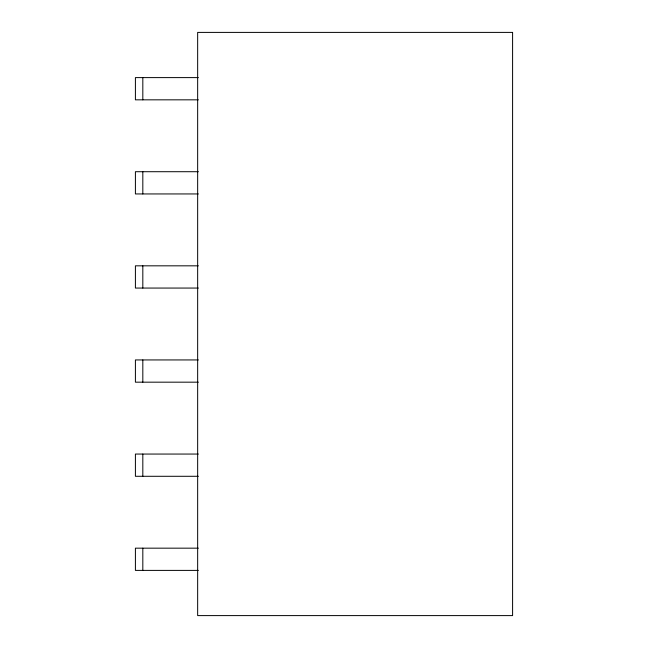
<?xml version="1.0" encoding="UTF-8"?>
<svg xmlns="http://www.w3.org/2000/svg" width="648" height="648" viewBox="0 0 648 648"><rect width="100%" height="100%" fill="white"/><g stroke="black" fill="none" stroke-linecap="round" stroke-linejoin="round"><path stroke-width="0.97" d="M198.353 77.606L135.408 77.606L135.408 99.833L198.353 99.833M198.353 171.712L135.408 171.712L135.408 193.946L198.353 193.946M198.353 265.826L135.408 265.826L135.408 288.06L198.353 288.06M198.353 359.94L135.408 359.94L135.408 382.174L198.353 382.174M198.353 454.054L135.408 454.054L135.408 476.288L198.353 476.288M198.353 548.168L135.408 548.168L135.408 570.394L198.353 570.394M142.819 77.606L142.819 99.833M142.819 171.712L142.819 193.946M142.819 265.826L142.819 288.06M142.819 359.94L142.819 382.174M142.819 454.054L142.819 476.288M142.819 548.168L142.819 570.394M512.592 32.4L197.656 32.4L197.656 615.6L512.592 615.6L512.592 32.4"/></g></svg>
